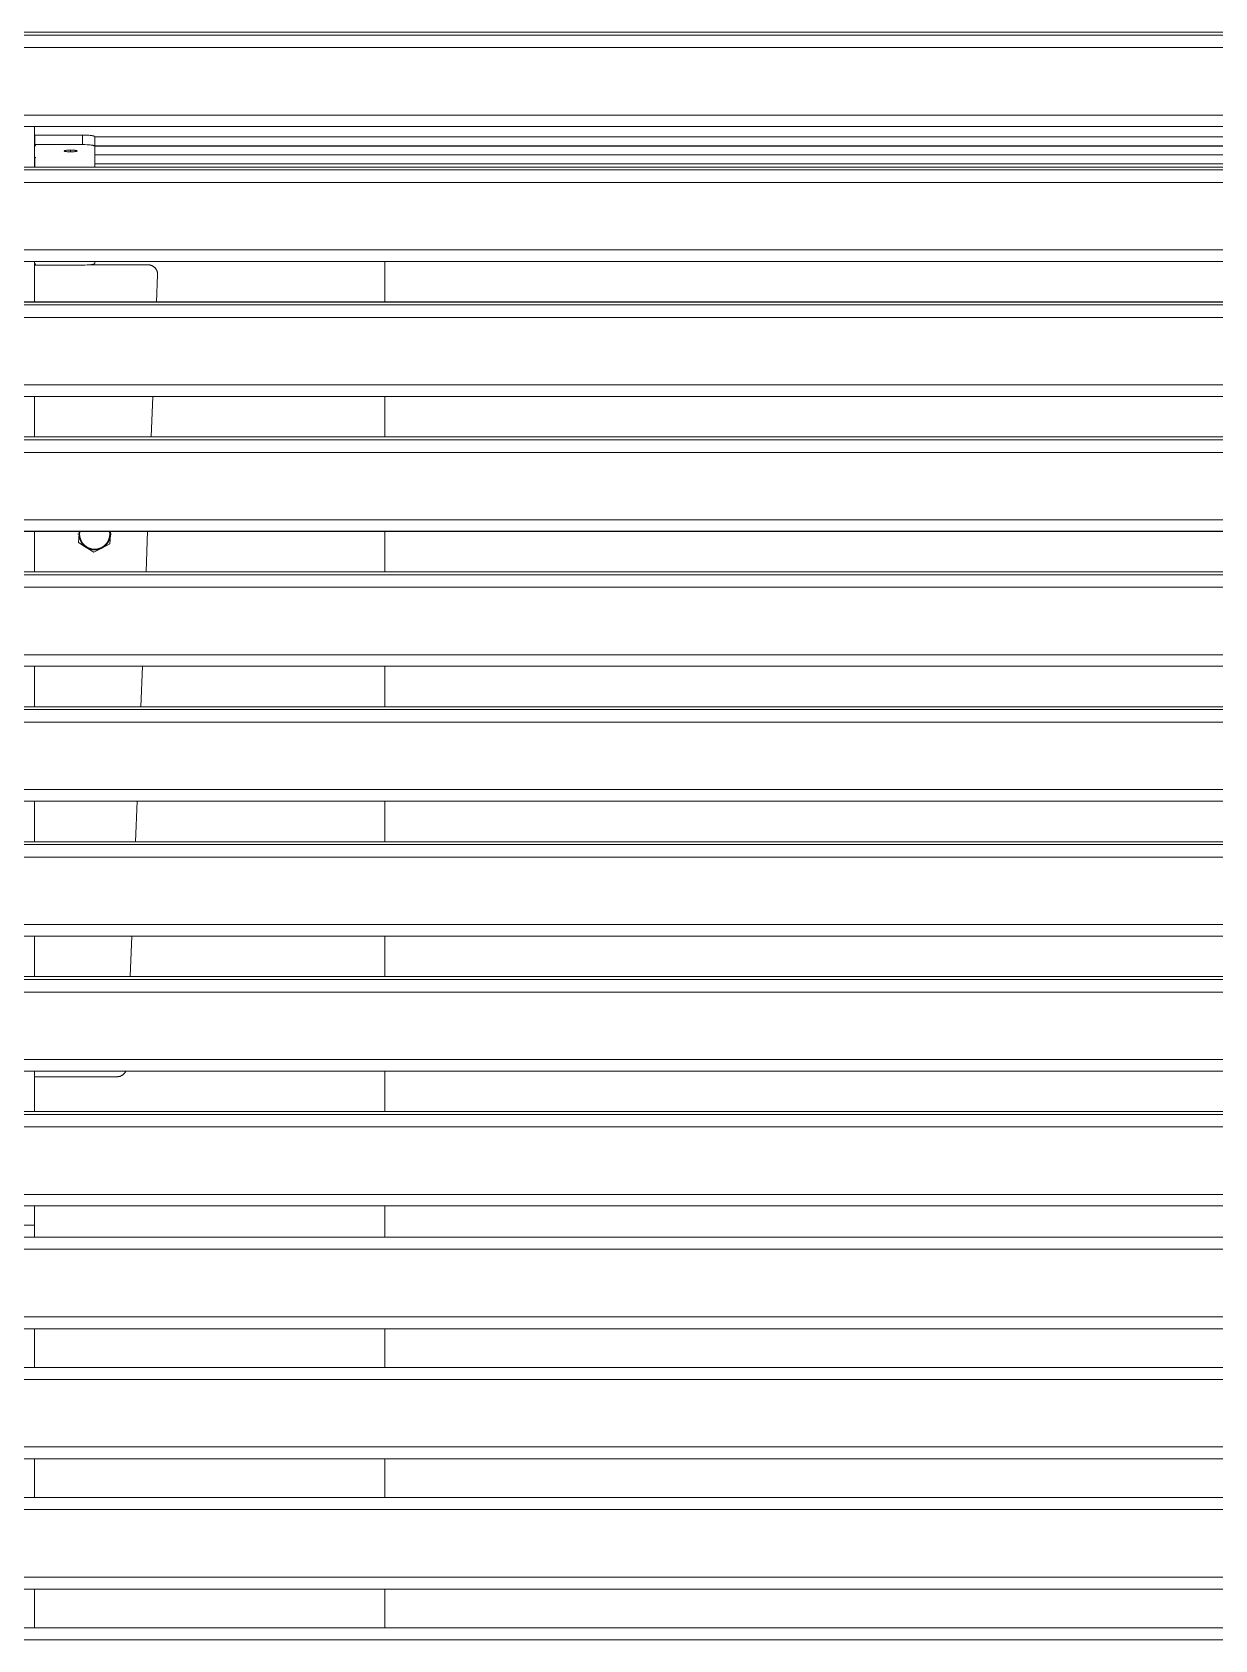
# Model space of a CAD drawing. Header units: millimetres. Extents: x -30 to 4992, y -440 to 3111.
# Drawn here: x 1047 to 1538, y 1540 to 2206 of the extents above; entities that cross this region are included whole.
import ezdxf

# ---------------------------------------------------------------- set-up
doc = ezdxf.new("R2010")
doc.units = ezdxf.units.MM
doc.layers.add('ZANO_R', color=7, linetype='Continuous', lineweight=0)

msp = doc.modelspace()

# ---------------------------------------------------------------- linework, layer by layer
at = {"layer": 'ZANO_R'}
for p, q in [((148.02, 2206.3), (1938.02, 2206.3)), ((1938.02, 2206.29), (148.02, 2206.29)), ((148.02, 2205.11), (1938.02, 2205.11)), ((1938.02, 2199.9), (148.02, 2199.9)), ((148.02, 2171.93), (1938.02, 2171.93)), ((1938.02, 2167.15), (148.02, 2167.15)), ((1938.02, 2167.14), (148.02, 2167.14)), ((1048.02, 2150.34), (1048.02, 2167.15)), ((1048.12, 2163.08), (1048.02, 2163.07)), ((1048.22, 2163.09), (1048.12, 2163.08)), ((1068.02, 2163.63), (1048.22, 2163.63)), ((1048.22, 2163.63), (1048.22, 2159.67)), ((1068.93, 2163.62), (1068.02, 2163.63)), ((1068.02, 2163.63), (1068.02, 2159.67)), ((1069.86, 2163.59), (1068.93, 2163.62)), ((1070.75, 2163.53), (1069.86, 2163.59)), ((1071.17, 2163.49), (1070.75, 2163.53)), ((1071.55, 2163.44), (1071.17, 2163.49)), ((1071.9, 2163.39), (1071.55, 2163.44)), ((1072.05, 2163.36), (1071.9, 2163.39)), ((1072.2, 2163.33), (1072.05, 2163.36)), ((1072.34, 2163.3), (1072.2, 2163.33)), ((1072.46, 2163.28), (1072.34, 2163.3)), ((1072.57, 2163.25), (1072.46, 2163.28)), ((1072.62, 2163.23), (1072.57, 2163.25)), ((1072.66, 2163.21), (1072.62, 2163.23)), ((1072.71, 2163.2), (1072.66, 2163.21)), ((1072.75, 2163.18), (1072.71, 2163.2)), ((1072.79, 2163.17), (1072.75, 2163.18)), ((1072.82, 2163.15), (1072.79, 2163.17)), ((1072.84, 2163.15), (1072.82, 2163.15)), ((1072.85, 2163.14), (1072.84, 2163.15)), ((1072.87, 2163.13), (1072.85, 2163.14)), ((1072.88, 2163.12), (1072.87, 2163.13)), ((1072.9, 2163.11), (1072.88, 2163.12)), ((1072.91, 2163.11), (1072.9, 2163.11)), ((1072.92, 2163.1), (1072.91, 2163.11)), ((1072.93, 2163.09), (1072.92, 2163.1)), ((1072.94, 2163.08), (1072.93, 2163.09)), ((1072.95, 2163.08), (1072.94, 2163.08)), ((1072.96, 2163.07), (1072.95, 2163.08)), ((1072.95, 2163.08), (1072.95, 2163.08)), ((1072.97, 2163.06), (1072.96, 2163.07)), ((1072.96, 2163.07), (1072.96, 2163.07)), ((1072.98, 2163.05), (1072.97, 2163.06)), ((1072.97, 2163.06), (1072.97, 2163.06)), ((1072.97, 2163.06), (1072.97, 2163.06)), ((1072.98, 2163.04), (1072.98, 2163.05)), ((1072.98, 2163.05), (1072.98, 2163.05)), ((1072.99, 2163.04), (1072.98, 2163.04)), ((1072.99, 2163.03), (1072.99, 2163.04)), ((1072.99, 2163.04), (1072.99, 2163.04)), ((1073, 2163.03), (1072.99, 2163.03)), ((1073, 2163.02), (1073, 2163.03)), ((1073, 2163.03), (1073, 2163.03)), ((1073, 2163.01), (1073, 2163.02)), ((1073, 2163.02), (1073, 2163.02)), ((1073.01, 2163.01), (1073, 2163.01)), ((1073.01, 2163), (1073.01, 2163.01)), ((1073.01, 2163.01), (1073.01, 2163.01)), ((1073.01, 2162.99), (1073.01, 2163)), ((1073.01, 2163), (1073.01, 2163)), ((1073.01, 2163), (1073.01, 2163)), ((1073.01, 2162.98), (1073.01, 2162.99)), ((1073.01, 2162.99), (1073.01, 2162.99)), ((1073.02, 2162.98), (1073.01, 2162.98)), ((1073.02, 2162.97), (1073.02, 2162.98)), ((1073.02, 2162.98), (1073.02, 2162.98)), ((1073.02, 2162.97), (1073.02, 2162.97)), ((1073.02, 2159.02), (1073.02, 2162.97)), ((1848.02, 2162.85), (1073.02, 2162.85)), ((1048.15, 2159.12), (1048.02, 2159.1)), ((1048.02, 2154.41), (1048.12, 2154.4)), ((1048.12, 2154.4), (1048.22, 2154.39)), ((1048.21, 2159.12), (1048.15, 2159.12)), ((1048.27, 2159.13), (1048.21, 2159.12)), ((1068.02, 2159.67), (1048.22, 2159.67)), ((1048.22, 2159.67), (1048.22, 2159.31)), ((1048.22, 2159.31), (1048.26, 2159.31)), ((1048.22, 2154.39), (1048.22, 2154.2)), ((1048.22, 2154.39), (1048.27, 2154.38)), ((1048.28, 2154.21), (1048.22, 2154.2)), ((1048.22, 2154.2), (1048.22, 2150.34)), ((1048.26, 2159.31), (1048.31, 2159.3)), ((1048.32, 2159.14), (1048.27, 2159.13)), ((1048.27, 2154.38), (1048.33, 2154.37)), ((1048.33, 2154.22), (1048.28, 2154.21)), ((1048.31, 2159.3), (1048.35, 2159.29)), ((1048.36, 2159.15), (1048.32, 2159.14)), ((1048.33, 2154.37), (1048.35, 2154.37)), ((1048.35, 2154.23), (1048.33, 2154.22)), ((1048.35, 2159.29), (1048.37, 2159.29)), ((1048.35, 2154.37), (1048.37, 2154.36)), ((1048.38, 2154.23), (1048.35, 2154.23)), ((1048.38, 2159.15), (1048.36, 2159.15)), ((1048.37, 2159.29), (1048.39, 2159.28)), ((1048.37, 2154.36), (1048.4, 2154.36)), ((1048.4, 2159.16), (1048.38, 2159.15)), ((1048.4, 2154.24), (1048.38, 2154.23)), ((1048.39, 2159.28), (1048.4, 2159.28)), ((1048.4, 2159.28), (1048.42, 2159.27)), ((1048.42, 2159.16), (1048.4, 2159.16)), ((1048.4, 2154.36), (1048.42, 2154.35)), ((1048.42, 2154.24), (1048.4, 2154.24)), ((1048.42, 2159.27), (1048.44, 2159.27)), ((1048.43, 2159.17), (1048.42, 2159.16)), ((1048.42, 2154.35), (1048.43, 2154.35)), ((1048.43, 2154.24), (1048.42, 2154.24)), ((1048.45, 2159.17), (1048.43, 2159.17)), ((1048.43, 2154.35), (1048.43, 2154.35)), ((1048.43, 2154.35), (1048.44, 2154.34)), ((1048.44, 2154.25), (1048.43, 2154.24)), ((1048.44, 2159.27), (1048.45, 2159.26)), ((1048.44, 2154.34), (1048.45, 2154.34)), ((1048.45, 2154.25), (1048.44, 2154.25)), ((1048.45, 2159.26), (1048.46, 2159.26)), ((1048.46, 2159.18), (1048.45, 2159.17)), ((1048.45, 2159.17), (1048.45, 2159.17)), ((1048.45, 2154.34), (1048.46, 2154.34)), ((1048.46, 2154.26), (1048.45, 2154.25)), ((1048.45, 2154.25), (1048.45, 2154.25)), ((1048.46, 2159.26), (1048.46, 2159.26)), ((1048.46, 2159.26), (1048.47, 2159.26)), ((1048.47, 2159.18), (1048.46, 2159.18)), ((1048.46, 2159.18), (1048.46, 2159.18)), ((1048.46, 2154.34), (1048.47, 2154.34)), ((1048.47, 2154.26), (1048.46, 2154.26)), ((1048.47, 2159.26), (1048.47, 2159.25)), ((1048.47, 2159.25), (1048.48, 2159.25)), ((1048.48, 2159.19), (1048.47, 2159.18)), ((1048.47, 2159.18), (1048.47, 2159.18)), ((1048.47, 2154.34), (1048.47, 2154.33)), ((1048.47, 2154.33), (1048.48, 2154.33)), ((1048.48, 2154.26), (1048.47, 2154.26)), ((1048.47, 2154.26), (1048.47, 2154.26)), ((1048.47, 2154.26), (1048.47, 2154.26)), ((1048.48, 2159.25), (1048.48, 2159.25)), ((1048.48, 2159.25), (1048.48, 2159.25)), ((1048.48, 2159.25), (1048.49, 2159.25)), ((1048.49, 2159.19), (1048.48, 2159.19)), ((1048.48, 2159.19), (1048.48, 2159.19)), ((1048.48, 2159.19), (1048.48, 2159.19)), ((1048.48, 2154.33), (1048.48, 2154.33)), ((1048.48, 2154.33), (1048.48, 2154.33)), ((1048.48, 2154.33), (1048.48, 2154.33)), ((1048.48, 2154.33), (1048.49, 2154.32)), ((1048.49, 2154.27), (1048.48, 2154.27)), ((1048.48, 2154.27), (1048.48, 2154.27)), ((1048.48, 2154.27), (1048.48, 2154.26)), ((1048.49, 2159.25), (1048.49, 2159.25)), ((1048.49, 2159.25), (1048.49, 2159.25)), ((1048.49, 2159.25), (1048.49, 2159.24)), ((1048.49, 2159.24), (1048.49, 2159.24)), ((1048.49, 2159.24), (1048.49, 2159.24)), ((1048.49, 2159.24), (1048.5, 2159.24)), ((1048.5, 2159.2), (1048.49, 2159.2)), ((1048.49, 2159.2), (1048.49, 2159.2)), ((1048.49, 2159.2), (1048.49, 2159.19)), ((1048.49, 2159.19), (1048.49, 2159.19)), ((1048.49, 2159.19), (1048.49, 2159.19)), ((1048.49, 2159.19), (1048.49, 2159.19)), ((1048.49, 2154.32), (1048.49, 2154.32)), ((1048.49, 2154.32), (1048.49, 2154.32)), ((1048.49, 2154.32), (1048.49, 2154.32)), ((1048.49, 2154.32), (1048.49, 2154.32)), ((1048.49, 2154.32), (1048.5, 2154.32)), ((1048.5, 2154.28), (1048.49, 2154.27)), ((1048.49, 2154.27), (1048.49, 2154.27)), ((1048.49, 2154.27), (1048.49, 2154.27)), ((1048.49, 2154.27), (1048.49, 2154.27)), ((1048.49, 2154.27), (1048.49, 2154.27)), ((1048.5, 2159.24), (1048.5, 2159.24)), ((1048.5, 2159.24), (1048.5, 2159.24)), ((1048.5, 2159.24), (1048.5, 2159.24)), ((1048.5, 2159.24), (1048.5, 2159.24)), ((1048.5, 2159.24), (1048.5, 2159.24)), ((1048.5, 2159.24), (1048.5, 2159.24)), ((1048.5, 2159.24), (1048.5, 2159.23)), ((1048.5, 2159.23), (1048.5, 2159.23)), ((1048.5, 2159.23), (1048.5, 2159.23)), ((1048.5, 2159.23), (1048.5, 2159.23)), ((1048.5, 2159.23), (1048.5, 2159.23)), ((1048.5, 2159.23), (1048.5, 2159.23)), ((1048.5, 2159.23), (1048.5, 2159.23)), ((1048.5, 2159.23), (1048.51, 2159.23)), ((1048.51, 2159.21), (1048.5, 2159.21)), ((1048.5, 2159.21), (1048.5, 2159.21)), ((1048.5, 2159.21), (1048.5, 2159.21)), ((1048.5, 2159.21), (1048.5, 2159.21)), ((1048.5, 2159.21), (1048.5, 2159.2)), ((1048.5, 2159.2), (1048.5, 2159.2)), ((1048.5, 2159.2), (1048.5, 2159.2)), ((1048.5, 2159.2), (1048.5, 2159.2)), ((1048.5, 2159.2), (1048.5, 2159.2)), ((1048.5, 2159.2), (1048.5, 2159.2)), ((1048.5, 2159.2), (1048.5, 2159.2)), ((1048.5, 2159.2), (1048.5, 2159.2)), ((1048.5, 2159.2), (1048.5, 2159.2)), ((1048.5, 2154.32), (1048.5, 2154.32)), ((1048.5, 2154.32), (1048.5, 2154.32)), ((1048.5, 2154.32), (1048.5, 2154.32)), ((1048.5, 2154.32), (1048.5, 2154.31)), ((1048.5, 2154.31), (1048.5, 2154.31)), ((1048.5, 2154.31), (1048.5, 2154.31)), ((1048.5, 2154.31), (1048.5, 2154.31)), ((1048.5, 2154.31), (1048.5, 2154.31)), ((1048.5, 2154.31), (1048.5, 2154.31)), ((1048.5, 2154.31), (1048.5, 2154.31)), ((1048.5, 2154.31), (1048.5, 2154.31)), ((1048.5, 2154.31), (1048.5, 2154.31)), ((1048.5, 2154.31), (1048.51, 2154.31)), ((1048.51, 2154.29), (1048.5, 2154.29)), ((1048.5, 2154.29), (1048.5, 2154.28)), ((1048.5, 2154.28), (1048.5, 2154.28)), ((1048.5, 2154.28), (1048.5, 2154.28)), ((1048.5, 2154.28), (1048.5, 2154.28)), ((1048.5, 2154.28), (1048.5, 2154.28)), ((1048.5, 2154.28), (1048.5, 2154.28)), ((1048.5, 2154.28), (1048.5, 2154.28)), ((1048.5, 2154.28), (1048.5, 2154.28)), ((1048.5, 2154.28), (1048.5, 2154.28)), ((1048.5, 2154.28), (1048.5, 2154.28)), ((1048.5, 2154.28), (1048.5, 2154.28)), ((1048.5, 2154.28), (1048.5, 2154.28)), ((1048.51, 2159.23), (1048.51, 2159.23)), ((1048.51, 2159.23), (1048.51, 2159.23)), ((1048.51, 2159.23), (1048.51, 2159.23)), ((1048.51, 2159.23), (1048.51, 2159.23)), ((1048.51, 2159.23), (1048.51, 2159.23)), ((1048.51, 2159.23), (1048.51, 2159.23)), ((1048.51, 2159.23), (1048.51, 2159.23)), ((1048.51, 2159.23), (1048.51, 2159.23)), ((1048.51, 2159.23), (1048.51, 2159.22)), ((1048.51, 2159.22), (1048.51, 2159.22)), ((1048.51, 2159.22), (1048.51, 2159.22)), ((1048.51, 2159.22), (1048.51, 2159.22)), ((1048.51, 2159.22), (1048.51, 2159.22)), ((1048.51, 2159.22), (1048.51, 2159.22)), ((1048.51, 2159.22), (1048.51, 2159.22)), ((1048.51, 2159.22), (1048.51, 2159.22)), ((1048.51, 2159.22), (1048.51, 2159.22)), ((1048.51, 2159.22), (1048.51, 2159.22)), ((1048.51, 2159.22), (1048.51, 2159.22)), ((1048.51, 2159.22), (1048.51, 2159.22)), ((1048.51, 2159.22), (1048.51, 2159.22)), ((1048.51, 2159.22), (1048.51, 2159.22)), ((1048.51, 2159.22), (1048.51, 2159.22)), ((1048.51, 2159.22), (1048.51, 2159.22)), ((1048.51, 2159.22), (1048.51, 2159.21)), ((1048.51, 2159.21), (1048.51, 2159.21)), ((1048.51, 2159.21), (1048.51, 2159.21)), ((1048.51, 2159.21), (1048.51, 2159.21)), ((1048.51, 2159.21), (1048.51, 2159.21)), ((1048.51, 2159.21), (1048.51, 2159.21)), ((1048.51, 2159.21), (1048.51, 2159.21)), ((1048.51, 2159.21), (1048.51, 2159.21)), ((1048.51, 2159.21), (1048.51, 2159.21)), ((1048.51, 2159.21), (1048.51, 2159.21)), ((1048.51, 2159.21), (1048.51, 2159.21)), ((1048.51, 2159.21), (1048.51, 2159.21)), ((1048.51, 2154.31), (1048.51, 2154.31)), ((1048.51, 2154.31), (1048.51, 2154.31)), ((1048.51, 2154.31), (1048.51, 2154.31)), ((1048.51, 2154.31), (1048.51, 2154.3)), ((1048.51, 2154.3), (1048.51, 2154.3)), ((1048.51, 2154.3), (1048.51, 2154.3)), ((1048.51, 2154.3), (1048.51, 2154.3)), ((1048.51, 2154.3), (1048.51, 2154.3)), ((1048.51, 2154.3), (1048.51, 2154.3)), ((1048.51, 2154.3), (1048.51, 2154.3)), ((1048.51, 2154.3), (1048.51, 2154.3)), ((1048.51, 2154.3), (1048.51, 2154.3)), ((1048.51, 2154.3), (1048.51, 2154.3)), ((1048.51, 2154.3), (1048.51, 2154.3)), ((1048.51, 2154.3), (1048.51, 2154.3)), ((1048.51, 2154.3), (1048.51, 2154.29)), ((1048.51, 2154.29), (1048.51, 2154.29)), ((1048.51, 2154.29), (1048.51, 2154.29)), ((1048.51, 2154.29), (1048.51, 2154.29)), ((1048.51, 2154.29), (1048.51, 2154.29)), ((1048.51, 2154.29), (1048.51, 2154.29)), ((1048.51, 2154.29), (1048.51, 2154.29)), ((1048.51, 2154.29), (1048.51, 2154.29)), ((1048.51, 2154.29), (1048.51, 2154.29)), ((1048.51, 2154.29), (1048.51, 2154.29)), ((1048.51, 2154.29), (1048.51, 2154.29)), ((1048.51, 2154.29), (1048.51, 2154.29)), ((1060.32, 2157.04), (1060.32, 2157.05)), ((1060.32, 2157.05), (1060.32, 2157.05)), ((1060.32, 2157.05), (1060.32, 2157.05)), ((1060.32, 2157.05), (1060.32, 2157.05)), ((1060.32, 2157.05), (1060.33, 2157.05)), ((1060.32, 2157.03), (1060.32, 2157.04)), ((1060.32, 2157.04), (1060.32, 2157.04)), ((1060.32, 2157.04), (1060.32, 2157.04)), ((1060.32, 2157.04), (1060.32, 2157.04)), ((1060.32, 2157.04), (1060.32, 2157.04)), ((1060.32, 2157.02), (1060.32, 2157.03)), ((1060.32, 2157.03), (1060.32, 2157.03)), ((1060.32, 2157.03), (1060.32, 2157.03)), ((1060.32, 2157.03), (1060.32, 2157.03)), ((1060.32, 2157.03), (1060.32, 2157.03)), ((1060.32, 2157.01), (1060.32, 2157.02)), ((1060.32, 2157.02), (1060.32, 2157.02)), ((1060.32, 2157.02), (1060.32, 2157.02)), ((1060.32, 2157.02), (1060.32, 2157.02)), ((1060.32, 2157.02), (1060.32, 2157.02)), ((1060.32, 2157), (1060.32, 2157.01)), ((1060.32, 2157.01), (1060.32, 2157.01)), ((1060.32, 2157.01), (1060.32, 2157.01)), ((1060.32, 2157.01), (1060.32, 2157.01)), ((1060.32, 2157.01), (1060.32, 2157.01)), ((1060.33, 2156.99), (1060.32, 2157)), ((1060.32, 2157), (1060.32, 2157)), ((1060.32, 2157), (1060.32, 2157)), ((1060.32, 2157), (1060.32, 2157)), ((1060.32, 2157), (1060.32, 2157)), ((1060.33, 2157.06), (1060.33, 2157.07)), ((1060.33, 2157.07), (1060.34, 2157.07)), ((1060.33, 2157.05), (1060.33, 2157.06)), ((1060.33, 2157.06), (1060.33, 2157.06)), ((1060.33, 2157.06), (1060.33, 2157.06)), ((1060.33, 2157.06), (1060.33, 2157.06)), ((1060.33, 2157.06), (1060.33, 2157.06)), ((1060.33, 2156.98), (1060.33, 2156.99)), ((1060.33, 2156.99), (1060.33, 2156.99)), ((1060.33, 2156.99), (1060.33, 2156.99)), ((1060.33, 2156.99), (1060.33, 2156.99)), ((1060.33, 2156.99), (1060.33, 2156.99)), ((1060.34, 2156.98), (1060.33, 2156.98)), ((1060.33, 2156.98), (1060.33, 2156.98)), ((1060.34, 2157.07), (1060.35, 2157.08)), ((1060.34, 2157.07), (1060.34, 2157.07)), ((1060.34, 2157.07), (1060.34, 2157.07)), ((1060.34, 2157.07), (1060.34, 2157.07)), ((1060.34, 2156.97), (1060.34, 2156.98)), ((1060.34, 2156.98), (1060.34, 2156.98)), ((1060.34, 2156.98), (1060.34, 2156.98)), ((1060.35, 2156.97), (1060.34, 2156.97)), ((1060.35, 2157.08), (1060.36, 2157.09)), ((1060.35, 2157.08), (1060.35, 2157.08)), ((1060.35, 2157.08), (1060.35, 2157.08)), ((1060.35, 2157.08), (1060.35, 2157.08)), ((1060.35, 2156.96), (1060.35, 2156.97)), ((1060.35, 2156.97), (1060.35, 2156.97)), ((1060.35, 2156.97), (1060.35, 2156.97)), ((1060.36, 2156.96), (1060.35, 2156.96)), ((1060.36, 2157.09), (1060.36, 2157.09)), ((1060.36, 2157.09), (1060.37, 2157.09)), ((1060.37, 2156.95), (1060.36, 2156.96)), ((1060.36, 2156.96), (1060.36, 2156.96)), ((1060.37, 2157.09), (1060.37, 2157.1)), ((1060.37, 2157.1), (1060.38, 2157.1)), ((1060.38, 2156.95), (1060.37, 2156.95)), ((1060.37, 2156.95), (1060.37, 2156.95)), ((1060.38, 2157.1), (1060.39, 2157.11)), ((1060.39, 2156.94), (1060.38, 2156.95)), ((1060.39, 2157.11), (1060.39, 2157.11)), ((1060.39, 2157.11), (1060.4, 2157.11)), ((1060.4, 2156.93), (1060.39, 2156.94)), ((1060.39, 2156.94), (1060.39, 2156.94)), ((1060.4, 2157.11), (1060.41, 2157.12)), ((1060.41, 2156.93), (1060.4, 2156.93)), ((1060.41, 2157.12), (1060.42, 2157.12)), ((1060.42, 2156.93), (1060.41, 2156.93)), ((1060.42, 2157.12), (1060.44, 2157.13)), ((1060.44, 2156.92), (1060.42, 2156.93)), ((1060.44, 2157.13), (1060.46, 2157.14)), ((1060.46, 2156.91), (1060.44, 2156.92)), ((1060.46, 2157.14), (1060.48, 2157.15)), ((1060.48, 2156.9), (1060.46, 2156.91)), ((1060.48, 2157.15), (1060.51, 2157.16)), ((1060.51, 2156.89), (1060.48, 2156.9)), ((1060.51, 2157.16), (1060.53, 2157.16)), ((1060.53, 2156.88), (1060.51, 2156.89)), ((1060.53, 2157.16), (1060.56, 2157.17)), ((1060.56, 2156.88), (1060.53, 2156.88)), ((1060.56, 2157.17), (1060.62, 2157.19)), ((1060.62, 2156.86), (1060.56, 2156.88)), ((1060.62, 2157.19), (1060.68, 2157.2)), ((1060.68, 2156.84), (1060.62, 2156.86)), ((1060.68, 2157.2), (1060.76, 2157.22)), ((1060.76, 2156.83), (1060.68, 2156.84)), ((1060.76, 2157.22), (1060.83, 2157.24)), ((1060.83, 2156.81), (1060.76, 2156.83)), ((1060.83, 2157.24), (1060.92, 2157.25)), ((1060.92, 2156.8), (1060.83, 2156.81)), ((1060.92, 2157.25), (1061.11, 2157.28)), ((1061.11, 2156.77), (1060.92, 2156.8)), ((1061.11, 2157.28), (1061.31, 2157.3)), ((1061.31, 2156.75), (1061.11, 2156.77)), ((1061.31, 2157.3), (1061.54, 2157.32)), ((1061.54, 2156.72), (1061.31, 2156.75)), ((1061.54, 2157.32), (1062.02, 2157.36)), ((1062.02, 2156.69), (1061.54, 2156.72)), ((1062.02, 2157.36), (1062.52, 2157.38)), ((1062.52, 2156.67), (1062.02, 2156.69)), ((1062.52, 2157.38), (1063.02, 2157.38)), ((1063.02, 2156.66), (1062.52, 2156.67)), ((1063.02, 2157.38), (1063.51, 2157.38)), ((1063.02, 2156.66), (1063.02, 2157.38)), ((1063.51, 2156.67), (1063.02, 2156.66)), ((1063.51, 2157.38), (1064.01, 2157.36)), ((1064.01, 2156.69), (1063.51, 2156.67)), ((1064.01, 2157.36), (1064.49, 2157.32)), ((1064.49, 2156.72), (1064.01, 2156.69)), ((1064.49, 2157.32), (1064.72, 2157.3)), ((1064.72, 2156.75), (1064.49, 2156.72)), ((1064.72, 2157.3), (1064.93, 2157.28)), ((1064.93, 2156.77), (1064.72, 2156.75)), ((1064.93, 2157.28), (1065.11, 2157.25)), ((1065.11, 2156.8), (1064.93, 2156.77)), ((1065.11, 2157.25), (1065.2, 2157.24)), ((1065.2, 2156.81), (1065.11, 2156.8)), ((1065.2, 2157.24), (1065.28, 2157.22)), ((1065.28, 2156.83), (1065.2, 2156.81)), ((1065.28, 2157.22), (1065.35, 2157.2)), ((1065.35, 2156.84), (1065.28, 2156.83)), ((1065.35, 2157.2), (1065.41, 2157.19)), ((1065.41, 2156.86), (1065.35, 2156.84)), ((1065.41, 2157.19), (1065.47, 2157.17)), ((1065.47, 2156.88), (1065.41, 2156.86)), ((1065.47, 2157.17), (1065.5, 2157.16)), ((1065.5, 2156.88), (1065.47, 2156.88)), ((1065.5, 2157.16), (1065.53, 2157.16)), ((1065.53, 2156.89), (1065.5, 2156.88)), ((1065.53, 2157.16), (1065.55, 2157.15)), ((1065.55, 2156.9), (1065.53, 2156.89)), ((1065.55, 2157.15), (1065.57, 2157.14)), ((1065.57, 2156.91), (1065.55, 2156.9)), ((1065.57, 2157.14), (1065.59, 2157.13)), ((1065.59, 2156.92), (1065.57, 2156.91)), ((1065.59, 2157.13), (1065.61, 2157.12)), ((1065.61, 2156.93), (1065.59, 2156.92)), ((1065.61, 2157.12), (1065.62, 2157.12)), ((1065.62, 2156.93), (1065.61, 2156.93)), ((1065.62, 2157.12), (1065.63, 2157.11)), ((1065.63, 2156.93), (1065.62, 2156.93)), ((1065.63, 2157.11), (1065.64, 2157.11)), ((1065.64, 2156.94), (1065.63, 2156.93)), ((1065.64, 2157.11), (1065.64, 2157.11)), ((1065.64, 2157.11), (1065.65, 2157.1)), ((1065.65, 2156.95), (1065.64, 2156.94)), ((1065.64, 2156.94), (1065.64, 2156.94)), ((1065.65, 2157.1), (1065.66, 2157.1)), ((1065.66, 2156.95), (1065.65, 2156.95)), ((1065.66, 2157.1), (1065.66, 2157.09)), ((1065.66, 2157.09), (1065.67, 2157.09)), ((1065.67, 2156.96), (1065.66, 2156.95)), ((1065.66, 2156.95), (1065.66, 2156.95)), ((1065.67, 2157.09), (1065.68, 2157.09)), ((1065.68, 2156.96), (1065.67, 2156.96)), ((1065.68, 2157.09), (1065.68, 2157.08)), ((1065.68, 2157.08), (1065.68, 2157.08)), ((1065.68, 2157.08), (1065.68, 2157.08)), ((1065.68, 2157.08), (1065.69, 2157.08)), ((1065.69, 2156.97), (1065.68, 2156.97)), ((1065.68, 2156.97), (1065.68, 2156.97)), ((1065.68, 2156.97), (1065.68, 2156.96)), ((1065.68, 2156.96), (1065.68, 2156.96)), ((1065.69, 2157.08), (1065.69, 2157.07)), ((1065.69, 2157.07), (1065.69, 2157.07)), ((1065.69, 2157.07), (1065.69, 2157.07)), ((1065.69, 2157.07), (1065.69, 2157.07)), ((1065.69, 2157.07), (1065.7, 2157.07)), ((1065.7, 2156.98), (1065.69, 2156.98)), ((1065.69, 2156.98), (1065.69, 2156.98)), ((1065.69, 2156.98), (1065.69, 2156.98)), ((1065.69, 2156.98), (1065.69, 2156.97)), ((1065.69, 2156.97), (1065.69, 2156.97)), ((1065.7, 2157.07), (1065.7, 2157.06)), ((1065.7, 2157.06), (1065.7, 2157.06)), ((1065.7, 2157.06), (1065.7, 2157.06)), ((1065.7, 2157.06), (1065.7, 2157.06)), ((1065.7, 2157.06), (1065.7, 2157.06)), ((1065.7, 2157.06), (1065.71, 2157.05)), ((1065.71, 2156.99), (1065.7, 2156.99)), ((1065.7, 2156.99), (1065.7, 2156.99)), ((1065.7, 2156.99), (1065.7, 2156.99)), ((1065.7, 2156.99), (1065.7, 2156.99)), ((1065.7, 2156.99), (1065.7, 2156.98)), ((1065.7, 2156.98), (1065.7, 2156.98)), ((1065.71, 2157.05), (1065.71, 2157.05)), ((1065.71, 2157.05), (1065.71, 2157.05)), ((1065.71, 2157.05), (1065.71, 2157.05)), ((1065.71, 2157.05), (1065.71, 2157.05)), ((1065.71, 2157.05), (1065.71, 2157.04)), ((1065.71, 2157.04), (1065.71, 2157.04)), ((1065.71, 2157.04), (1065.71, 2157.04)), ((1065.71, 2157.04), (1065.71, 2157.04)), ((1065.71, 2157.04), (1065.71, 2157.04)), ((1065.71, 2157.04), (1065.71, 2157.03)), ((1065.71, 2157.03), (1065.72, 2157.03)), ((1065.72, 2157.02), (1065.71, 2157.01)), ((1065.71, 2157.01), (1065.71, 2157.01)), ((1065.71, 2157.01), (1065.71, 2157.01)), ((1065.71, 2157.01), (1065.71, 2157.01)), ((1065.71, 2157.01), (1065.71, 2157.01)), ((1065.71, 2157.01), (1065.71, 2157)), ((1065.71, 2157), (1065.71, 2157)), ((1065.71, 2157), (1065.71, 2157)), ((1065.71, 2157), (1065.71, 2157)), ((1065.71, 2157), (1065.71, 2157)), ((1065.71, 2157), (1065.71, 2156.99)), ((1065.72, 2157.03), (1065.72, 2157.03)), ((1065.72, 2157.03), (1065.72, 2157.03)), ((1065.72, 2157.03), (1065.72, 2157.03)), ((1065.72, 2157.03), (1065.72, 2157.02)), ((1065.72, 2157.02), (1065.72, 2157.02)), ((1065.72, 2157.02), (1065.72, 2157.02)), ((1065.72, 2157.02), (1065.72, 2157.02)), ((1065.72, 2157.02), (1065.72, 2157.02)), ((1068.93, 2159.66), (1068.02, 2159.67)), ((1069.86, 2159.62), (1068.93, 2159.66)), ((1070.75, 2159.56), (1069.86, 2159.62)), ((1071.17, 2159.52), (1070.75, 2159.56)), ((1071.55, 2159.48), (1071.17, 2159.52)), ((1071.9, 2159.42), (1071.55, 2159.48)), ((1072.05, 2159.4), (1071.9, 2159.42)), ((1072.2, 2159.37), (1072.05, 2159.4)), ((1072.34, 2159.34), (1072.2, 2159.37)), ((1072.46, 2159.31), (1072.34, 2159.34)), ((1072.57, 2159.28), (1072.46, 2159.31)), ((1072.62, 2159.27), (1072.57, 2159.28)), ((1072.66, 2159.25), (1072.62, 2159.27)), ((1072.71, 2159.23), (1072.66, 2159.25)), ((1072.75, 2159.22), (1072.71, 2159.23)), ((1072.79, 2159.2), (1072.75, 2159.22)), ((1072.82, 2159.19), (1072.79, 2159.2)), ((1072.84, 2159.18), (1072.82, 2159.19)), ((1072.85, 2159.17), (1072.84, 2159.18)), ((1072.87, 2159.17), (1072.85, 2159.17)), ((1072.88, 2159.16), (1072.87, 2159.17)), ((1072.9, 2159.15), (1072.88, 2159.16)), ((1072.91, 2159.14), (1072.9, 2159.15)), ((1072.92, 2159.13), (1072.91, 2159.14)), ((1072.93, 2159.13), (1072.92, 2159.13)), ((1072.94, 2159.12), (1072.93, 2159.13)), ((1072.95, 2159.11), (1072.94, 2159.12)), ((1072.96, 2159.11), (1072.95, 2159.11)), ((1072.95, 2159.11), (1072.95, 2159.11)), ((1072.96, 2159.1), (1072.96, 2159.11)), ((1072.97, 2159.1), (1072.96, 2159.1)), ((1072.97, 2159.09), (1072.97, 2159.1)), ((1072.97, 2159.1), (1072.97, 2159.1)), ((1072.98, 2159.09), (1072.97, 2159.09)), ((1072.98, 2159.08), (1072.98, 2159.09)), ((1072.99, 2159.08), (1072.98, 2159.08)), ((1072.98, 2159.08), (1072.98, 2159.08)), ((1072.99, 2159.07), (1072.99, 2159.08)), ((1073, 2159.07), (1072.99, 2159.07)), ((1072.99, 2159.07), (1072.99, 2159.07)), ((1073, 2159.06), (1073, 2159.07)), ((1073, 2159.05), (1073, 2159.06)), ((1073, 2159.06), (1073, 2159.06)), ((1073.01, 2159.05), (1073, 2159.05)), ((1073, 2159.05), (1073, 2159.05)), ((1073.01, 2159.04), (1073.01, 2159.05)), ((1073.01, 2159.03), (1073.01, 2159.04)), ((1073.01, 2159.04), (1073.01, 2159.04)), ((1073.01, 2159.02), (1073.01, 2159.03)), ((1073.01, 2159.03), (1073.01, 2159.03)), ((1073.01, 2159.03), (1073.01, 2159.03)), ((1073.02, 2159.02), (1073.01, 2159.02)), ((1073.01, 2159.02), (1073.01, 2159.02)), ((1073.02, 2159.13), (1848.02, 2159.13)), ((1848.02, 2159.08), (1073.02, 2159.08)), ((1073.02, 2159.01), (1073.02, 2159.02)), ((1073.02, 2150.34), (1073.02, 2159.01)), ((1073.02, 2159.01), (1073.02, 2159.01)), ((1073.02, 2159.01), (1073.02, 2159.01)), ((1848.02, 2155.4), (1073.02, 2155.4)), ((148.02, 2150.35), (1938.02, 2150.35)), ((1938.02, 2150.34), (148.02, 2150.34)), ((148.02, 2149.16), (1938.02, 2149.16)), ((1048.02, 2151.68), (1048.22, 2151.68)), ((1048.22, 2151.64), (1048.02, 2151.64)), ((1073.02, 2151.68), (1848.02, 2151.68)), ((1848.02, 2151.64), (1073.02, 2151.64)), ((1938.02, 2143.95), (148.02, 2143.95)), ((148.02, 2115.98), (1938.02, 2115.98)), ((1938.02, 2111.2), (148.02, 2111.2)), ((1938.02, 2111.19), (148.02, 2111.19)), ((1048.02, 2094.39), (1048.02, 2111.2)), ((1048.02, 2110.26), (1048.12, 2110.25)), ((1048.22, 2109.83), (1048.02, 2109.83)), ((1048.12, 2110.25), (1048.22, 2110.24)), ((1048.22, 2110.24), (1048.28, 2110.23)), ((1048.22, 2110.24), (1048.22, 2110.05)), ((1048.28, 2110.06), (1048.22, 2110.05)), ((1048.22, 2110.05), (1048.22, 2109.7)), ((1048.22, 2109.7), (1068.02, 2109.7)), ((1048.28, 2110.23), (1048.33, 2110.22)), ((1048.33, 2110.07), (1048.28, 2110.06)), ((1048.33, 2110.22), (1048.36, 2110.22)), ((1048.36, 2110.08), (1048.33, 2110.07)), ((1048.36, 2110.22), (1048.38, 2110.21)), ((1048.38, 2110.08), (1048.36, 2110.08)), ((1048.38, 2110.21), (1048.41, 2110.21)), ((1048.41, 2110.09), (1048.38, 2110.08)), ((1048.41, 2110.21), (1048.43, 2110.2)), ((1048.43, 2110.09), (1048.41, 2110.09)), ((1048.43, 2110.2), (1048.44, 2110.2)), ((1048.44, 2110.1), (1048.43, 2110.09)), ((1048.44, 2110.2), (1048.45, 2110.19)), ((1048.45, 2110.1), (1048.44, 2110.1)), ((1048.45, 2110.19), (1048.45, 2110.19)), ((1048.45, 2110.19), (1048.46, 2110.19)), ((1048.46, 2110.11), (1048.45, 2110.1)), ((1048.45, 2110.1), (1048.45, 2110.1)), ((1048.46, 2110.19), (1048.47, 2110.18)), ((1048.47, 2110.11), (1048.46, 2110.11)), ((1048.47, 2110.18), (1048.47, 2110.18)), ((1048.47, 2110.18), (1048.48, 2110.18)), ((1048.48, 2110.11), (1048.47, 2110.11)), ((1048.47, 2110.11), (1048.47, 2110.11)), ((1048.48, 2110.18), (1048.48, 2110.18)), ((1048.48, 2110.18), (1048.48, 2110.18)), ((1048.48, 2110.18), (1048.48, 2110.18)), ((1048.48, 2110.18), (1048.49, 2110.17)), ((1048.49, 2110.12), (1048.48, 2110.12)), ((1048.48, 2110.12), (1048.48, 2110.12)), ((1048.48, 2110.12), (1048.48, 2110.11)), ((1048.48, 2110.11), (1048.48, 2110.11)), ((1048.49, 2110.17), (1048.49, 2110.17)), ((1048.49, 2110.17), (1048.49, 2110.17)), ((1048.49, 2110.17), (1048.49, 2110.17)), ((1048.49, 2110.17), (1048.49, 2110.17)), ((1048.49, 2110.17), (1048.5, 2110.17)), ((1048.5, 2110.13), (1048.49, 2110.12)), ((1048.49, 2110.12), (1048.49, 2110.12)), ((1048.49, 2110.12), (1048.49, 2110.12)), ((1048.49, 2110.12), (1048.49, 2110.12)), ((1048.49, 2110.12), (1048.49, 2110.12)), ((1048.5, 2110.17), (1048.5, 2110.17)), ((1048.5, 2110.17), (1048.5, 2110.17)), ((1048.5, 2110.17), (1048.5, 2110.17)), ((1048.5, 2110.17), (1048.5, 2110.16)), ((1048.5, 2110.16), (1048.5, 2110.16)), ((1048.5, 2110.16), (1048.5, 2110.16)), ((1048.5, 2110.16), (1048.5, 2110.16)), ((1048.5, 2110.16), (1048.5, 2110.16)), ((1048.5, 2110.16), (1048.5, 2110.16)), ((1048.5, 2110.16), (1048.5, 2110.16)), ((1048.5, 2110.16), (1048.5, 2110.16)), ((1048.5, 2110.16), (1048.51, 2110.16)), ((1048.51, 2110.14), (1048.5, 2110.13)), ((1048.5, 2110.13), (1048.5, 2110.13)), ((1048.5, 2110.13), (1048.5, 2110.13)), ((1048.5, 2110.13), (1048.5, 2110.13)), ((1048.5, 2110.13), (1048.5, 2110.13)), ((1048.5, 2110.13), (1048.5, 2110.13)), ((1048.5, 2110.13), (1048.5, 2110.13)), ((1048.5, 2110.13), (1048.5, 2110.13)), ((1048.5, 2110.13), (1048.5, 2110.13)), ((1048.5, 2110.13), (1048.5, 2110.13)), ((1048.5, 2110.13), (1048.5, 2110.13)), ((1048.5, 2110.13), (1048.5, 2110.13)), ((1048.51, 2110.16), (1048.51, 2110.16)), ((1048.51, 2110.16), (1048.51, 2110.16)), ((1048.51, 2110.16), (1048.51, 2110.16)), ((1048.51, 2110.16), (1048.51, 2110.15)), ((1048.51, 2110.15), (1048.51, 2110.15)), ((1048.51, 2110.15), (1048.51, 2110.15)), ((1048.51, 2110.15), (1048.51, 2110.15)), ((1048.51, 2110.15), (1048.51, 2110.15)), ((1048.51, 2110.15), (1048.51, 2110.15)), ((1048.51, 2110.15), (1048.51, 2110.15)), ((1048.51, 2110.15), (1048.51, 2110.15)), ((1048.51, 2110.15), (1048.51, 2110.15)), ((1048.51, 2110.15), (1048.51, 2110.15)), ((1048.51, 2110.15), (1048.51, 2110.15)), ((1048.51, 2110.15), (1048.51, 2110.15)), ((1048.51, 2110.15), (1048.51, 2110.14)), ((1048.51, 2110.14), (1048.51, 2110.14)), ((1048.51, 2110.14), (1048.51, 2110.14)), ((1048.51, 2110.14), (1048.51, 2110.14)), ((1048.51, 2110.14), (1048.51, 2110.14)), ((1048.51, 2110.14), (1048.51, 2110.14)), ((1048.51, 2110.14), (1048.51, 2110.14)), ((1048.51, 2110.14), (1048.51, 2110.14)), ((1048.51, 2110.14), (1048.51, 2110.14)), ((1048.51, 2110.14), (1048.51, 2110.14)), ((1048.51, 2110.14), (1048.51, 2110.14)), ((1068.02, 2109.7), (1068.93, 2109.71)), ((1068.93, 2109.71), (1069.86, 2109.74)), ((1069.86, 2109.74), (1070.75, 2109.8)), ((1070.75, 2109.8), (1071.17, 2109.84)), ((1095.11, 2109.83), (1071.01, 2109.83)), ((1071.17, 2109.84), (1071.55, 2109.89)), ((1071.55, 2109.89), (1071.9, 2109.94)), ((1071.9, 2109.94), (1072.05, 2109.97)), ((1072.05, 2109.97), (1072.2, 2110)), ((1072.2, 2110), (1072.34, 2110.03)), ((1072.34, 2110.03), (1072.46, 2110.06)), ((1072.46, 2110.06), (1072.57, 2110.09)), ((1072.57, 2110.09), (1072.62, 2110.1)), ((1072.62, 2110.1), (1072.66, 2110.12)), ((1072.66, 2110.12), (1072.71, 2110.13)), ((1072.71, 2110.13), (1072.75, 2110.15)), ((1072.75, 2110.15), (1072.79, 2110.16)), ((1072.79, 2110.16), (1072.82, 2110.18)), ((1072.82, 2110.18), (1072.84, 2110.19)), ((1072.84, 2110.19), (1072.85, 2110.19)), ((1072.85, 2110.19), (1072.87, 2110.2)), ((1072.87, 2110.2), (1072.88, 2110.21)), ((1072.88, 2110.21), (1072.9, 2110.22)), ((1072.9, 2110.22), (1072.91, 2110.22)), ((1072.91, 2110.22), (1072.92, 2110.23)), ((1072.92, 2110.23), (1072.93, 2110.24)), ((1072.93, 2110.24), (1072.94, 2110.25)), ((1072.94, 2110.25), (1072.95, 2110.25)), ((1072.95, 2110.25), (1072.95, 2110.26)), ((1072.95, 2110.26), (1072.96, 2110.26)), ((1072.96, 2110.26), (1072.97, 2110.27)), ((1072.96, 2110.26), (1072.96, 2110.26)), ((1072.97, 2110.27), (1072.98, 2110.28)), ((1072.97, 2110.27), (1072.97, 2110.27)), ((1072.97, 2110.27), (1072.97, 2110.27)), ((1072.98, 2110.28), (1072.98, 2110.29)), ((1072.98, 2110.29), (1072.99, 2110.29)), ((1072.98, 2110.28), (1072.98, 2110.28)), ((1072.99, 2110.29), (1072.99, 2110.3)), ((1072.99, 2110.3), (1073, 2110.3)), ((1072.99, 2110.29), (1072.99, 2110.29)), ((1073, 2110.31), (1073, 2110.32)), ((1073, 2110.32), (1073.01, 2110.32)), ((1073, 2110.3), (1073, 2110.31)), ((1073, 2110.31), (1073, 2110.31)), ((1073, 2110.3), (1073, 2110.3)), ((1073.01, 2110.34), (1073.01, 2110.35)), ((1073.01, 2110.35), (1073.02, 2110.35)), ((1073.01, 2110.33), (1073.01, 2110.34)), ((1073.01, 2110.34), (1073.01, 2110.34)), ((1073.01, 2110.32), (1073.01, 2110.33)), ((1073.01, 2110.33), (1073.01, 2110.33)), ((1073.01, 2110.33), (1073.01, 2110.33)), ((1073.01, 2110.32), (1073.01, 2110.32)), ((1073.02, 2110.36), (1073.02, 2111.2)), ((1073.02, 2110.35), (1073.02, 2110.36)), ((1073.02, 2110.36), (1073.02, 2110.36)), ((1073.02, 2110.35), (1073.02, 2110.35)), ((1095.11, 2109.83), (1095.24, 2109.83)), ((1095.24, 2109.83), (1095.38, 2109.82)), ((1095.38, 2109.82), (1095.52, 2109.81)), ((1095.52, 2109.81), (1095.65, 2109.79)), ((1095.65, 2109.79), (1095.79, 2109.77)), ((1095.79, 2109.77), (1095.92, 2109.74)), ((1095.92, 2109.74), (1096.06, 2109.71)), ((1096.06, 2109.71), (1096.19, 2109.68)), ((1096.19, 2109.68), (1096.32, 2109.64)), ((1096.32, 2109.64), (1096.45, 2109.6)), ((1096.45, 2109.6), (1096.58, 2109.55)), ((1096.58, 2109.55), (1096.71, 2109.5)), ((1096.71, 2109.5), (1096.83, 2109.44)), ((1096.83, 2109.44), (1096.95, 2109.38)), ((1096.95, 2109.38), (1097.07, 2109.31)), ((1097.07, 2109.31), (1097.19, 2109.24)), ((1097.19, 2109.24), (1097.31, 2109.17)), ((1097.31, 2109.17), (1097.42, 2109.09)), ((1097.42, 2109.09), (1097.53, 2109.01)), ((1097.53, 2109.01), (1097.64, 2108.93)), ((1097.64, 2108.93), (1097.74, 2108.84)), ((1097.74, 2108.84), (1097.84, 2108.75)), ((1097.84, 2108.75), (1097.94, 2108.65)), ((1097.94, 2108.65), (1098.04, 2108.55)), ((1098.04, 2108.55), (1098.13, 2108.45)), ((1098.13, 2108.45), (1098.22, 2108.34)), ((1098.22, 2108.34), (1098.3, 2108.24)), ((1098.3, 2108.24), (1098.38, 2108.13)), ((1098.38, 2108.13), (1098.46, 2108.01)), ((1098.46, 2108.01), (1098.53, 2107.9)), ((1098.53, 2107.9), (1098.6, 2107.78)), ((1098.6, 2107.78), (1098.66, 2107.66)), ((1098.66, 2107.66), (1098.72, 2107.53)), ((1098.72, 2107.53), (1098.78, 2107.41)), ((1098.78, 2107.41), (1098.83, 2107.28)), ((1098.83, 2107.28), (1098.88, 2107.15)), ((1098.88, 2107.15), (1098.92, 2107.02)), ((1098.92, 2107.02), (1098.96, 2106.89)), ((1098.96, 2106.89), (1099, 2106.76)), ((1099, 2106.76), (1099.03, 2106.63)), ((1193.28, 2094.39), (1193.28, 2111.2)), ((1098.66, 2094.39), (1099.1, 2105.67)), ((1099.03, 2106.63), (1099.05, 2106.49)), ((1099.05, 2106.49), (1099.07, 2106.36)), ((1099.07, 2106.36), (1099.09, 2106.22)), ((1099.09, 2106.22), (1099.1, 2106.08)), ((1099.1, 2106.08), (1099.11, 2105.95)), ((1099.11, 2105.81), (1099.1, 2105.67)), ((1099.11, 2105.95), (1099.11, 2105.81)), ((148.02, 2094.4), (1938.02, 2094.4)), ((1938.02, 2094.39), (148.02, 2094.39)), ((148.02, 2093.21), (1938.02, 2093.21)), ((1938.02, 2088), (148.02, 2088)), ((148.02, 2060.03), (1938.02, 2060.03)), ((1938.02, 2055.25), (148.02, 2055.25)), ((1938.02, 2055.24), (148.02, 2055.24)), ((1048.02, 2038.44), (1048.02, 2055.25)), ((1096.48, 2038.44), (1097.14, 2055.25)), ((1193.28, 2038.44), (1193.28, 2055.25)), ((148.02, 2038.45), (1938.02, 2038.45)), ((1938.02, 2038.44), (148.02, 2038.44)), ((148.02, 2037.26), (1938.02, 2037.26)), ((1938.02, 2032.05), (148.02, 2032.05)), ((148.02, 2004.08), (1938.02, 2004.08)), ((1938.02, 1999.29), (148.02, 1999.29)), ((1938.02, 1999.3), (358, 1999.3)), ((1048.02, 1982.49), (1048.02, 1999.3)), ((1066.51, 1998.13), (1066.02, 1998.13)), ((1066.37, 1994.64), (1066.52, 1998.39)), ((1069.54, 1992.63), (1066.37, 1994.64)), ((1066.52, 1998.39), (1066.56, 1999.3)), ((1066.53, 1998.57), (1066.52, 1998.39)), ((1066.52, 1998.39), (1066.52, 1998.17)), ((1066.52, 1998.17), (1066.52, 1997.95)), ((1066.52, 1997.95), (1066.53, 1997.73)), ((1066.55, 1998.75), (1066.53, 1998.57)), ((1066.53, 1997.73), (1066.55, 1997.51)), ((1066.57, 1998.93), (1066.55, 1998.75)), ((1066.55, 1997.51), (1066.57, 1997.29)), ((1066.59, 1999.11), (1066.57, 1998.93)), ((1066.57, 1997.29), (1066.6, 1997.08)), ((1066.62, 1999.3), (1066.59, 1999.11)), ((1066.6, 1997.08), (1066.64, 1996.86)), ((1066.64, 1996.86), (1066.69, 1996.64)), ((1066.69, 1996.64), (1066.74, 1996.43)), ((1066.74, 1996.43), (1066.8, 1996.22)), ((1066.79, 1998.66), (1066.77, 1998.45)), ((1066.77, 1998.45), (1066.77, 1998.23)), ((1066.77, 1998.23), (1066.77, 1998.02)), ((1066.77, 1998.02), (1066.77, 1997.81)), ((1066.77, 1997.81), (1066.79, 1997.6)), ((1066.81, 1998.87), (1066.79, 1998.66)), ((1066.79, 1997.6), (1066.81, 1997.38)), ((1066.8, 1996.22), (1066.87, 1996.01)), ((1066.84, 1999.08), (1066.81, 1998.87)), ((1066.81, 1997.38), (1066.84, 1997.17)), ((1066.88, 1999.3), (1066.84, 1999.08)), ((1066.84, 1997.17), (1066.88, 1996.96)), ((1066.87, 1996.01), (1066.95, 1995.81)), ((1066.88, 1996.96), (1066.92, 1996.75)), ((1066.92, 1996.75), (1066.97, 1996.55)), ((1066.95, 1995.81), (1067.03, 1995.6)), ((1066.97, 1996.55), (1067.03, 1996.34)), ((1067.03, 1996.34), (1067.09, 1996.14)), ((1067.03, 1995.6), (1067.12, 1995.4)), ((1067.09, 1996.14), (1067.16, 1995.94)), ((1067.12, 1995.4), (1067.21, 1995.2)), ((1067.16, 1995.94), (1067.24, 1995.74)), ((1067.21, 1995.2), (1067.31, 1995.01)), ((1067.24, 1995.74), (1067.33, 1995.54)), ((1067.31, 1995.01), (1067.42, 1994.82)), ((1067.33, 1995.54), (1067.42, 1995.35)), ((1067.42, 1995.35), (1067.52, 1995.16)), ((1067.42, 1994.82), (1067.54, 1994.63)), ((1067.52, 1995.16), (1067.62, 1994.97)), ((1067.54, 1994.63), (1067.66, 1994.45)), ((1067.62, 1994.97), (1067.73, 1994.79)), ((1067.66, 1994.45), (1067.79, 1994.27)), ((1067.73, 1994.79), (1067.85, 1994.61)), ((1067.79, 1994.27), (1067.92, 1994.09)), ((1067.85, 1994.61), (1067.97, 1994.44)), ((1067.92, 1994.09), (1068.06, 1993.92)), ((1067.97, 1994.44), (1068.1, 1994.27)), ((1068.06, 1993.92), (1068.2, 1993.76)), ((1068.1, 1994.27), (1068.24, 1994.1)), ((1068.2, 1993.76), (1068.35, 1993.6)), ((1068.24, 1994.1), (1068.38, 1993.94)), ((1068.35, 1993.6), (1068.51, 1993.44)), ((1068.38, 1993.94), (1068.52, 1993.79)), ((1068.51, 1993.44), (1068.67, 1993.3)), ((1068.52, 1993.79), (1068.67, 1993.63)), ((1068.67, 1993.63), (1068.83, 1993.49)), ((1068.83, 1993.49), (1068.99, 1993.35)), ((1079.36, 1994.12), (1076.04, 1992.37)), ((1077.04, 1993.35), (1077.2, 1993.49)), ((1077.2, 1993.49), (1077.36, 1993.63)), ((1077.36, 1993.63), (1077.51, 1993.78)), ((1077.47, 1993.39), (1077.62, 1993.54)), ((1077.51, 1993.78), (1077.66, 1993.94)), ((1077.62, 1993.54), (1077.77, 1993.7)), ((1077.66, 1993.94), (1077.8, 1994.1)), ((1077.77, 1993.7), (1077.92, 1993.86)), ((1077.8, 1994.1), (1077.93, 1994.27)), ((1077.92, 1993.86), (1078.06, 1994.03)), ((1077.93, 1994.27), (1078.06, 1994.44)), ((1078.06, 1994.44), (1078.18, 1994.61)), ((1078.06, 1994.03), (1078.2, 1994.21)), ((1078.18, 1994.61), (1078.3, 1994.79)), ((1078.2, 1994.21), (1078.33, 1994.38)), ((1078.41, 1994.97), (1078.3, 1994.79)), ((1078.33, 1994.38), (1078.45, 1994.56)), ((1078.51, 1995.16), (1078.41, 1994.97)), ((1078.45, 1994.56), (1078.57, 1994.75)), ((1078.61, 1995.35), (1078.51, 1995.16)), ((1078.57, 1994.75), (1078.68, 1994.94)), ((1078.7, 1995.54), (1078.61, 1995.35)), ((1078.68, 1994.94), (1078.78, 1995.13)), ((1078.79, 1995.74), (1078.7, 1995.54)), ((1078.78, 1995.13), (1078.88, 1995.33)), ((1078.87, 1995.93), (1078.79, 1995.74)), ((1078.94, 1996.14), (1078.87, 1995.93)), ((1078.88, 1995.33), (1078.97, 1995.53)), ((1079, 1996.34), (1078.94, 1996.14)), ((1078.97, 1995.53), (1079.06, 1995.73)), ((1079.06, 1996.54), (1079, 1996.34)), ((1079.11, 1996.75), (1079.06, 1996.54)), ((1079.06, 1995.73), (1079.14, 1995.94)), ((1079.16, 1996.96), (1079.11, 1996.75)), ((1079.14, 1995.94), (1079.21, 1996.14)), ((1079.16, 1999.3), (1079.19, 1999.08)), ((1079.19, 1997.17), (1079.16, 1996.96)), ((1079.19, 1999.08), (1079.22, 1998.87)), ((1079.22, 1997.38), (1079.19, 1997.17)), ((1079.21, 1996.14), (1079.27, 1996.35)), ((1079.22, 1998.87), (1079.24, 1998.66)), ((1079.24, 1997.6), (1079.22, 1997.38)), ((1079.24, 1998.66), (1079.26, 1998.45)), ((1079.26, 1997.81), (1079.24, 1997.6)), ((1079.26, 1998.45), (1079.26, 1998.23)), ((1079.26, 1998.23), (1079.26, 1998.02)), ((1079.26, 1998.02), (1079.26, 1997.81)), ((1079.27, 1996.35), (1079.33, 1996.57)), ((1079.33, 1996.57), (1079.37, 1996.78)), ((1079.51, 1997.87), (1079.36, 1994.12)), ((1079.37, 1996.78), (1079.42, 1997)), ((1079.44, 1999.09), (1079.41, 1999.3)), ((1079.42, 1997), (1079.45, 1997.21)), ((1079.47, 1998.89), (1079.44, 1999.09)), ((1079.45, 1997.21), (1079.48, 1997.43)), ((1079.49, 1998.69), (1079.47, 1998.89)), ((1079.48, 1997.43), (1079.5, 1997.65)), ((1079.51, 1998.48), (1079.49, 1998.69)), ((1079.5, 1997.65), (1079.51, 1997.87)), ((1079.57, 1999.29), (1079.51, 1997.87)), ((1079.51, 1998.28), (1079.51, 1998.48)), ((1079.52, 1998.07), (1079.51, 1998.28)), ((1079.51, 1997.87), (1079.52, 1998.07)), ((1080.02, 1998.13), (1079.52, 1998.13)), ((1094.3, 1982.49), (1094.96, 1999.3)), ((1193.28, 1982.49), (1193.28, 1999.3)), ((1068.67, 1993.3), (1068.84, 1993.15)), ((1068.84, 1993.15), (1069.01, 1993.01)), ((1068.99, 1993.35), (1069.15, 1993.21)), ((1069.01, 1993.01), (1069.18, 1992.88)), ((1069.15, 1993.21), (1069.32, 1993.09)), ((1069.18, 1992.88), (1069.36, 1992.75)), ((1069.32, 1993.09), (1069.5, 1992.96)), ((1069.36, 1992.75), (1069.54, 1992.63)), ((1069.5, 1992.96), (1069.68, 1992.84)), ((1069.54, 1992.63), (1069.73, 1992.52)), ((1072.72, 1990.63), (1069.54, 1992.63)), ((1069.68, 1992.84), (1069.86, 1992.73)), ((1069.73, 1992.52), (1069.92, 1992.41)), ((1069.86, 1992.73), (1070.05, 1992.63)), ((1069.92, 1992.41), (1070.12, 1992.31)), ((1070.05, 1992.63), (1070.24, 1992.53)), ((1070.12, 1992.31), (1070.32, 1992.22)), ((1070.24, 1992.53), (1070.43, 1992.44)), ((1070.32, 1992.22), (1070.52, 1992.13)), ((1070.43, 1992.44), (1070.62, 1992.35)), ((1070.52, 1992.13), (1070.72, 1992.05)), ((1070.62, 1992.35), (1070.82, 1992.28)), ((1070.72, 1992.05), (1070.93, 1991.97)), ((1070.82, 1992.28), (1071.02, 1992.2)), ((1070.93, 1991.97), (1071.14, 1991.91)), ((1071.02, 1992.2), (1071.23, 1992.14)), ((1071.14, 1991.91), (1071.35, 1991.85)), ((1071.23, 1992.14), (1071.43, 1992.08)), ((1071.35, 1991.85), (1071.56, 1991.79)), ((1071.43, 1992.08), (1071.64, 1992.03)), ((1071.56, 1991.79), (1071.78, 1991.75)), ((1071.64, 1992.03), (1071.85, 1991.99)), ((1071.78, 1991.75), (1071.99, 1991.71)), ((1071.85, 1991.99), (1072.06, 1991.95)), ((1071.99, 1991.71), (1072.21, 1991.68)), ((1072.06, 1991.95), (1072.27, 1991.92)), ((1072.21, 1991.68), (1072.43, 1991.66)), ((1072.27, 1991.92), (1072.48, 1991.9)), ((1072.43, 1991.66), (1072.65, 1991.64)), ((1072.48, 1991.9), (1072.7, 1991.89)), ((1072.65, 1991.64), (1072.87, 1991.63)), ((1072.7, 1991.89), (1072.91, 1991.88)), ((1076.04, 1992.37), (1072.72, 1990.63)), ((1072.87, 1991.63), (1073.09, 1991.63)), ((1072.91, 1991.88), (1073.12, 1991.88)), ((1073.09, 1991.63), (1073.31, 1991.63)), ((1073.12, 1991.88), (1073.34, 1991.89)), ((1073.31, 1991.63), (1073.52, 1991.65)), ((1073.34, 1991.89), (1073.55, 1991.9)), ((1073.52, 1991.65), (1073.74, 1991.67)), ((1073.55, 1991.9), (1073.76, 1991.92)), ((1073.74, 1991.67), (1073.96, 1991.7)), ((1073.76, 1991.92), (1073.97, 1991.95)), ((1073.96, 1991.7), (1074.18, 1991.73)), ((1073.97, 1991.95), (1074.18, 1991.99)), ((1074.18, 1991.99), (1074.39, 1992.03)), ((1074.18, 1991.73), (1074.39, 1991.78)), ((1074.39, 1992.03), (1074.6, 1992.08)), ((1074.39, 1991.78), (1074.61, 1991.83)), ((1074.6, 1992.08), (1074.8, 1992.14)), ((1074.61, 1991.83), (1074.82, 1991.88)), ((1074.8, 1992.14), (1075.01, 1992.2)), ((1074.82, 1991.88), (1075.03, 1991.95)), ((1075.01, 1992.2), (1075.21, 1992.28)), ((1075.03, 1991.95), (1075.24, 1992.02)), ((1075.21, 1992.28), (1075.41, 1992.35)), ((1075.24, 1992.02), (1075.44, 1992.1)), ((1075.41, 1992.35), (1075.6, 1992.44)), ((1075.44, 1992.1), (1075.64, 1992.18)), ((1075.6, 1992.44), (1075.8, 1992.53)), ((1075.64, 1992.18), (1075.84, 1992.28)), ((1075.8, 1992.53), (1075.99, 1992.63)), ((1075.84, 1992.28), (1076.04, 1992.37)), ((1075.99, 1992.63), (1076.17, 1992.73)), ((1076.04, 1992.37), (1076.23, 1992.48)), ((1076.17, 1992.73), (1076.35, 1992.84)), ((1076.23, 1992.48), (1076.42, 1992.59)), ((1076.35, 1992.84), (1076.53, 1992.96)), ((1076.42, 1992.59), (1076.61, 1992.71)), ((1076.53, 1992.96), (1076.71, 1993.08)), ((1076.61, 1992.71), (1076.79, 1992.83)), ((1076.71, 1993.08), (1076.88, 1993.21)), ((1076.79, 1992.83), (1076.96, 1992.96)), ((1076.88, 1993.21), (1077.04, 1993.35)), ((1076.96, 1992.96), (1077.14, 1993.1)), ((1077.14, 1993.1), (1077.3, 1993.24)), ((1077.3, 1993.24), (1077.47, 1993.39)), ((148.02, 1982.5), (1938.02, 1982.5)), ((1938.02, 1982.49), (148.02, 1982.49)), ((148.02, 1981.31), (1938.02, 1981.31)), ((1938.02, 1976.1), (148.02, 1976.1)), ((148.02, 1948.13), (1938.02, 1948.13)), ((1938.02, 1943.35), (148.02, 1943.35)), ((1938.02, 1943.34), (148.02, 1943.34)), ((1048.02, 1926.54), (1048.02, 1943.35)), ((1092.12, 1926.54), (1092.78, 1943.35)), ((1193.28, 1926.54), (1193.28, 1943.35)), ((148.02, 1926.55), (1938.02, 1926.55)), ((1938.02, 1926.54), (148.02, 1926.54)), ((148.02, 1925.36), (1938.02, 1925.36)), ((1938.02, 1920.15), (148.02, 1920.15)), ((148.02, 1892.18), (1938.02, 1892.18)), ((1938.02, 1887.39), (148.02, 1887.39)), ((1938.02, 1887.39), (148.02, 1887.39)), ((1048.02, 1870.59), (1048.02, 1887.39)), ((1089.94, 1870.59), (1090.6, 1887.39)), ((1193.28, 1870.59), (1193.28, 1887.39)), ((148.02, 1870.6), (1938.02, 1870.6)), ((1938.02, 1870.59), (148.02, 1870.59)), ((148.02, 1869.41), (1938.02, 1869.41)), ((1938.02, 1864.2), (148.02, 1864.2)), ((148.02, 1836.23), (1938.02, 1836.23)), ((1938.02, 1831.44), (148.02, 1831.44)), ((1938.02, 1831.44), (148.02, 1831.44)), ((1048.02, 1814.64), (1048.02, 1831.44)), ((1087.76, 1814.64), (1088.41, 1831.44)), ((1193.28, 1814.64), (1193.28, 1831.44)), ((148.02, 1814.65), (1938.02, 1814.65)), ((1938.02, 1814.64), (148.02, 1814.64)), ((148.02, 1813.46), (1938.02, 1813.46)), ((1938.02, 1808.25), (148.02, 1808.25)), ((148.02, 1780.28), (1938.02, 1780.28)), ((1938.02, 1775.49), (148.02, 1775.49)), ((1938.02, 1775.49), (148.02, 1775.49)), ((1048.02, 1758.69), (1048.02, 1775.49)), ((1083.79, 1773.42), (1083.66, 1773.37)), ((1083.92, 1773.47), (1083.79, 1773.42)), ((1084.04, 1773.53), (1083.92, 1773.47)), ((1084.17, 1773.6), (1084.04, 1773.53)), ((1084.29, 1773.66), (1084.17, 1773.6)), ((1084.41, 1773.73), (1084.29, 1773.66)), ((1084.53, 1773.81), (1084.41, 1773.73)), ((1084.64, 1773.89), (1084.53, 1773.81)), ((1084.75, 1773.97), (1084.64, 1773.89)), ((1084.86, 1774.06), (1084.75, 1773.97)), ((1084.97, 1774.15), (1084.86, 1774.06)), ((1085.07, 1774.25), (1084.97, 1774.15)), ((1085.17, 1774.35), (1085.07, 1774.25)), ((1085.26, 1774.45), (1085.17, 1774.35)), ((1085.35, 1774.55), (1085.26, 1774.45)), ((1085.44, 1774.66), (1085.35, 1774.55)), ((1085.53, 1774.77), (1085.44, 1774.66)), ((1085.61, 1774.89), (1085.53, 1774.77)), ((1085.68, 1775), (1085.61, 1774.89)), ((1085.75, 1775.12), (1085.68, 1775)), ((1085.82, 1775.24), (1085.75, 1775.12)), ((1085.89, 1775.37), (1085.82, 1775.24)), ((1085.94, 1775.49), (1085.89, 1775.37)), ((1193.28, 1758.69), (1193.28, 1775.49)), ((1048.02, 1773.13), (1082.29, 1773.13)), ((1082.43, 1773.13), (1082.29, 1773.13)), ((1082.57, 1773.14), (1082.43, 1773.13)), ((1082.71, 1773.15), (1082.57, 1773.14)), ((1082.85, 1773.17), (1082.71, 1773.15)), ((1082.99, 1773.19), (1082.85, 1773.17)), ((1083.12, 1773.22), (1082.99, 1773.19)), ((1083.26, 1773.25), (1083.12, 1773.22)), ((1083.39, 1773.28), (1083.26, 1773.25)), ((1083.53, 1773.32), (1083.39, 1773.28)), ((1083.66, 1773.37), (1083.53, 1773.32)), ((148.02, 1758.7), (1938.02, 1758.7)), ((1938.02, 1758.69), (148.02, 1758.69)), ((148.02, 1757.51), (1938.02, 1757.51)), ((1938.02, 1752.3), (148.02, 1752.3)), ((148.02, 1724.33), (1938.02, 1724.33)), ((1938.02, 1719.54), (148.02, 1719.54)), ((1938.02, 1719.54), (148.02, 1719.54)), ((1048.02, 1711.53), (1048.02, 1719.54)), ((1193.28, 1706.6), (1193.28, 1719.54)), ((1038.02, 1711.53), (1048.02, 1711.53)), ((1048.02, 1706.6), (1048.02, 1711.53)), ((148.02, 1706.6), (1938.02, 1706.6)), ((1938.02, 1701.6), (148.02, 1701.6)), ((148.02, 1673.6), (1938.02, 1673.6)), ((1938.02, 1668.6), (148.02, 1668.6)), ((1048.02, 1652.6), (1048.02, 1668.6)), ((1193.28, 1652.6), (1193.28, 1668.6)), ((148.02, 1652.6), (1938.02, 1652.6)), ((1938.02, 1647.6), (148.02, 1647.6)), ((148.02, 1619.6), (1938.02, 1619.6)), ((1938.02, 1614.6), (148.02, 1614.6)), ((1048.02, 1598.6), (1048.02, 1614.6)), ((1193.28, 1598.6), (1193.28, 1614.6)), ((148.02, 1598.6), (1938.02, 1598.6)), ((1938.02, 1593.6), (148.02, 1593.6)), ((148.02, 1565.6), (1938.02, 1565.6)), ((1938.02, 1560.6), (148.02, 1560.6)), ((1048.02, 1544.6), (1048.02, 1560.6)), ((1193.28, 1544.6), (1193.28, 1560.6)), ((148.02, 1544.6), (1938.02, 1544.6)), ((1938.02, 1539.6), (148.02, 1539.6))]:
    msp.add_line(p, q, dxfattribs=at)

doc.saveas('drawing.dxf')
